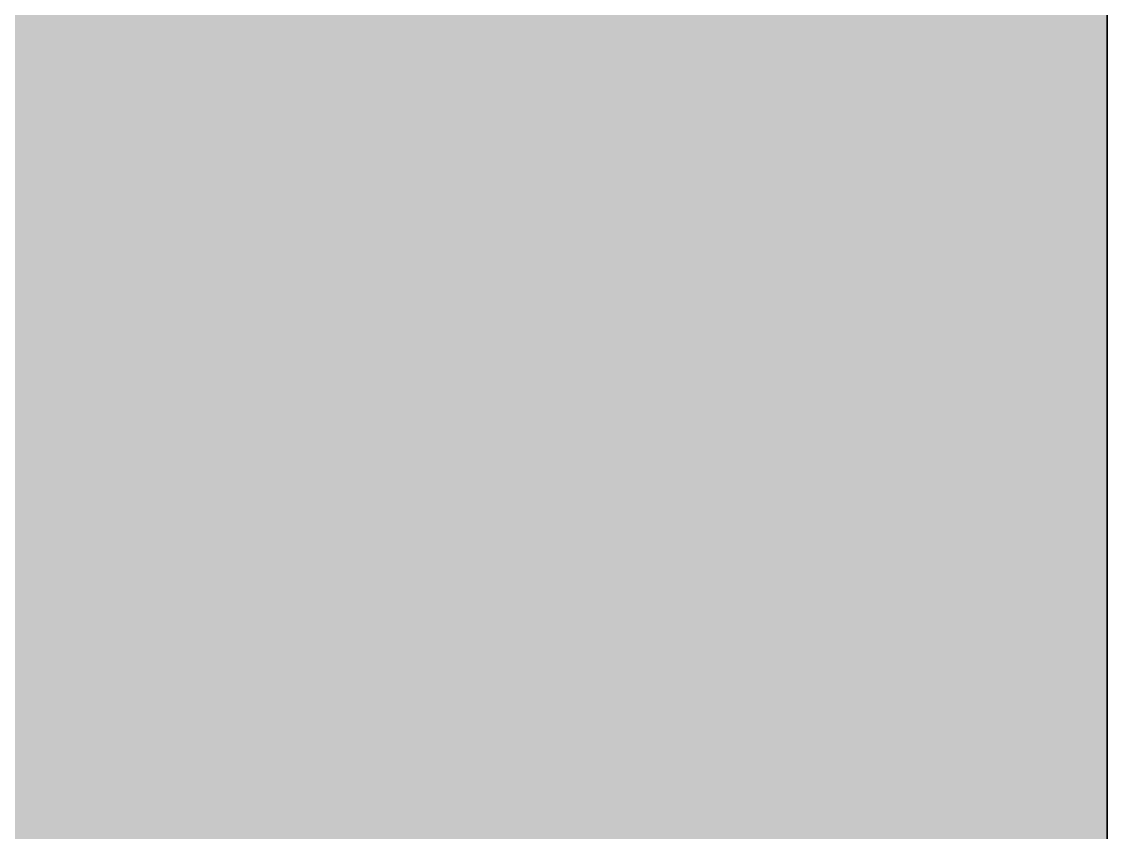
# Model space of a CAD drawing. Header units: inches. Extents: x -10205 to 13964, y -460 to 30702.
# Drawn here: x -2637.9303 to -2637.7362, y 11277.4287 to 11277.5735 of the extents above; entities that cross this region are included whole.
import ezdxf

# ---------------------------------------------------------------- set-up
doc = ezdxf.new("R2010")
doc.units = ezdxf.units.IN
doc.header["$MEASUREMENT"] = 0
for name, color, linetype, lineweight in [('A-GENM', 5, 'Continuous', 9), ('A-GENM-10', 5, 'Continuous', 25), ('A-WALL-7', 113, 'Continuous', 5), ('A-WALL-8', 113, 'Continuous', 25)]:
    doc.layers.add(name, color=color, linetype=linetype, lineweight=lineweight)

# ---------------------------------------------------------------- blocks, each defined once
blk = doc.blocks.new('_THE_ WINDOW _ DOOR - hvac panel-V147-SITE PLAN - CAD FILE')
at = {"layer": 'A-GENM'}
h = blk.add_hatch(dxfattribs=at)
h.set_pattern_fill('FP_17', color=256, style=0, pattern_type=2)
h.set_pattern_definition([(315, (-2618.724, 11281.602), (8.485281, 8.485281), [])])
h.paths.add_polyline_path([(-17.0125, 4.3125), (-19.0125, 4.3125), (-19.0125, 3.3125), (19.0125, 3.3125), (19.0125, 4.3125), (-15.8, 4.3125)], flags=0)
at = {"layer": 'A-GENM-10'}
blk.add_line((19.0125, 3.3125), (19.0125, 4.3125), dxfattribs=at)

msp = doc.modelspace()

# ---------------------------------------------------------------- hatches: boundary and pattern name
at = {"layer": 'A-WALL-7'}
h = msp.add_hatch(color=256, dxfattribs=at)
h.paths.add_polyline_path([(-2105.82374, 11277.2894), (-2097.82374, 11277.2894), (-2097.82374, 11278.0394), (-2138.91124, 11278.0394), (-2138.91124, 11277.2894), (-2106.44874, 11277.2894)], flags=0)
h.paths.add_polyline_path([(-3404.17374, 11277.2894), (-3367.33624, 11277.2894), (-3367.33624, 11278.0394), (-3406.67374, 11278.0394), (-3406.67374, 11277.2894), (-3405.92374, 11277.2894)], flags=0)
h.paths.add_polyline_path([(-3328.93624, 11277.2894), (-3328.93624, 11278.0394), (-3329.31124, 11278.0394), (-3329.31124, 11277.2894)], flags=0)
h.paths.add_polyline_path([(-3211.54874, 11277.2894), (-3175.33624, 11277.2894), (-3175.33624, 11278.0394), (-3214.11124, 11278.0394), (-3214.11124, 11277.2894), (-3212.17374, 11277.2894)], flags=0)
h.paths.add_polyline_path([(-2215.52374, 11277.2894), (-2214.96124, 11277.2894), (-2214.96124, 11278.0394), (-2281.51124, 11278.0394), (-2281.51124, 11277.2894), (-2269.62144, 11277.2894)], flags=0)
h.paths.add_polyline_path([(-2331.79874, 11277.2894), (-2319.53624, 11277.2894), (-2319.53624, 11278.0394), (-2369.31124, 11278.0394), (-2369.31124, 11277.2894), (-2335.29874, 11277.2894)], flags=0)
h.paths.add_polyline_path([(-3290.91124, 11277.2894), (-3252.13624, 11277.2894), (-3252.13624, 11278.0394), (-3290.91124, 11278.0394)], flags=0)
h.paths.add_polyline_path([(-3137.31124, 11277.2894), (-3136.93624, 11277.2894), (-3136.93624, 11278.0394), (-3137.31124, 11278.0394)], flags=0)
h.paths.add_polyline_path([(-2448.29874, 11277.2894), (-2407.33624, 11277.2894), (-2407.33624, 11278.0394), (-2484.51124, 11278.0394), (-2484.51124, 11277.2894), (-2471.29874, 11277.2894)], flags=0)
h.paths.add_polyline_path([(-3098.91124, 11277.2894), (-3088.67374, 11277.2894), (-3088.67374, 11278.0394), (-3098.91124, 11278.0394)], flags=0)
h.paths.add_polyline_path([(-3050.64874, 11277.2894), (-3021.73624, 11277.2894), (-3021.73624, 11278.0394), (-3050.64874, 11278.0394)], flags=0)
h.paths.add_polyline_path([(-2522.91124, 11277.2894), (-2522.53624, 11277.2894), (-2522.53624, 11278.0394), (-2522.91124, 11278.0394)], flags=0)
h.paths.add_polyline_path([(-2928.29874, 11277.2894), (-2906.53624, 11277.2894), (-2906.53624, 11278.0394), (-2983.71124, 11278.0394), (-2983.71124, 11277.2894), (-2961.04874, 11277.2894)], flags=0)
h.paths.add_polyline_path([(-2572.92374, 11277.2894), (-2560.93624, 11277.2894), (-2560.93624, 11278.0394), (-2599.71124, 11278.0394), (-2599.71124, 11277.2894), (-2586.47708, 11277.2894)], flags=0)
h.paths.add_polyline_path([(-2637.73624, 11277.2894), (-2637.73624, 11278.0394), (-2676.51124, 11278.0394), (-2676.51124, 11277.2894), (-2637.92374, 11277.2894)], flags=0)
h.paths.add_polyline_path([(-2868.51124, 11277.2894), (-2829.73624, 11277.2894), (-2829.73624, 11278.0394), (-2868.51124, 11278.0394)], flags=0)
h.paths.add_polyline_path([(-2714.53624, 11277.2894), (-2714.53624, 11278.0394), (-2714.91124, 11278.0394), (-2714.91124, 11277.2894), (-2714.72374, 11277.2894)], flags=0)
h.paths.add_polyline_path([(-2791.71124, 11277.2894), (-2752.93624, 11277.2894), (-2752.93624, 11278.0394), (-2791.71124, 11278.0394)], flags=0)

# ---------------------------------------------------------------- linework, layer by layer
at = {"layer": 'A-WALL-8'}
msp.add_line((-2637.73624, 11277.2894), (-2637.73624, 11285.9144), dxfattribs=at)

# ---------------------------------------------------------------- block references
at = {"layer": 'A-GENM', "rotation": 180}
msp.add_blockref('_THE_ WINDOW _ DOOR - hvac panel-V147-SITE PLAN - CAD FILE', (-2618.72374, 11281.6019), dxfattribs=at)

doc.saveas('drawing.dxf')
